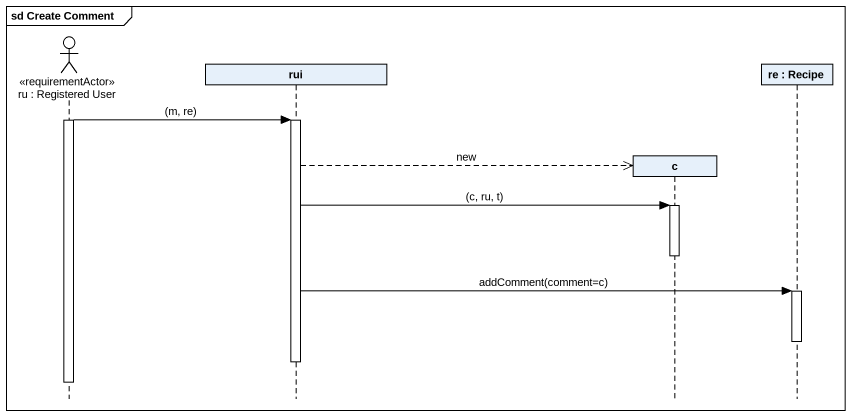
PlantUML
@startuml
mainframe sd Create Comment
hide footbox
actor "ru : Registered User" as ru <<requirementActor>>
participant rui
participant c
participant "re : Recipe" as re

activate ru
ru -> rui : (m, re)
activate rui
rui -->> c ** : new
rui -> c : (c, ru, t)
activate c
deactivate c
rui -> re : addComment(comment=c)
activate re
deactivate re
deactivate rui
deactivate ru
@enduml
